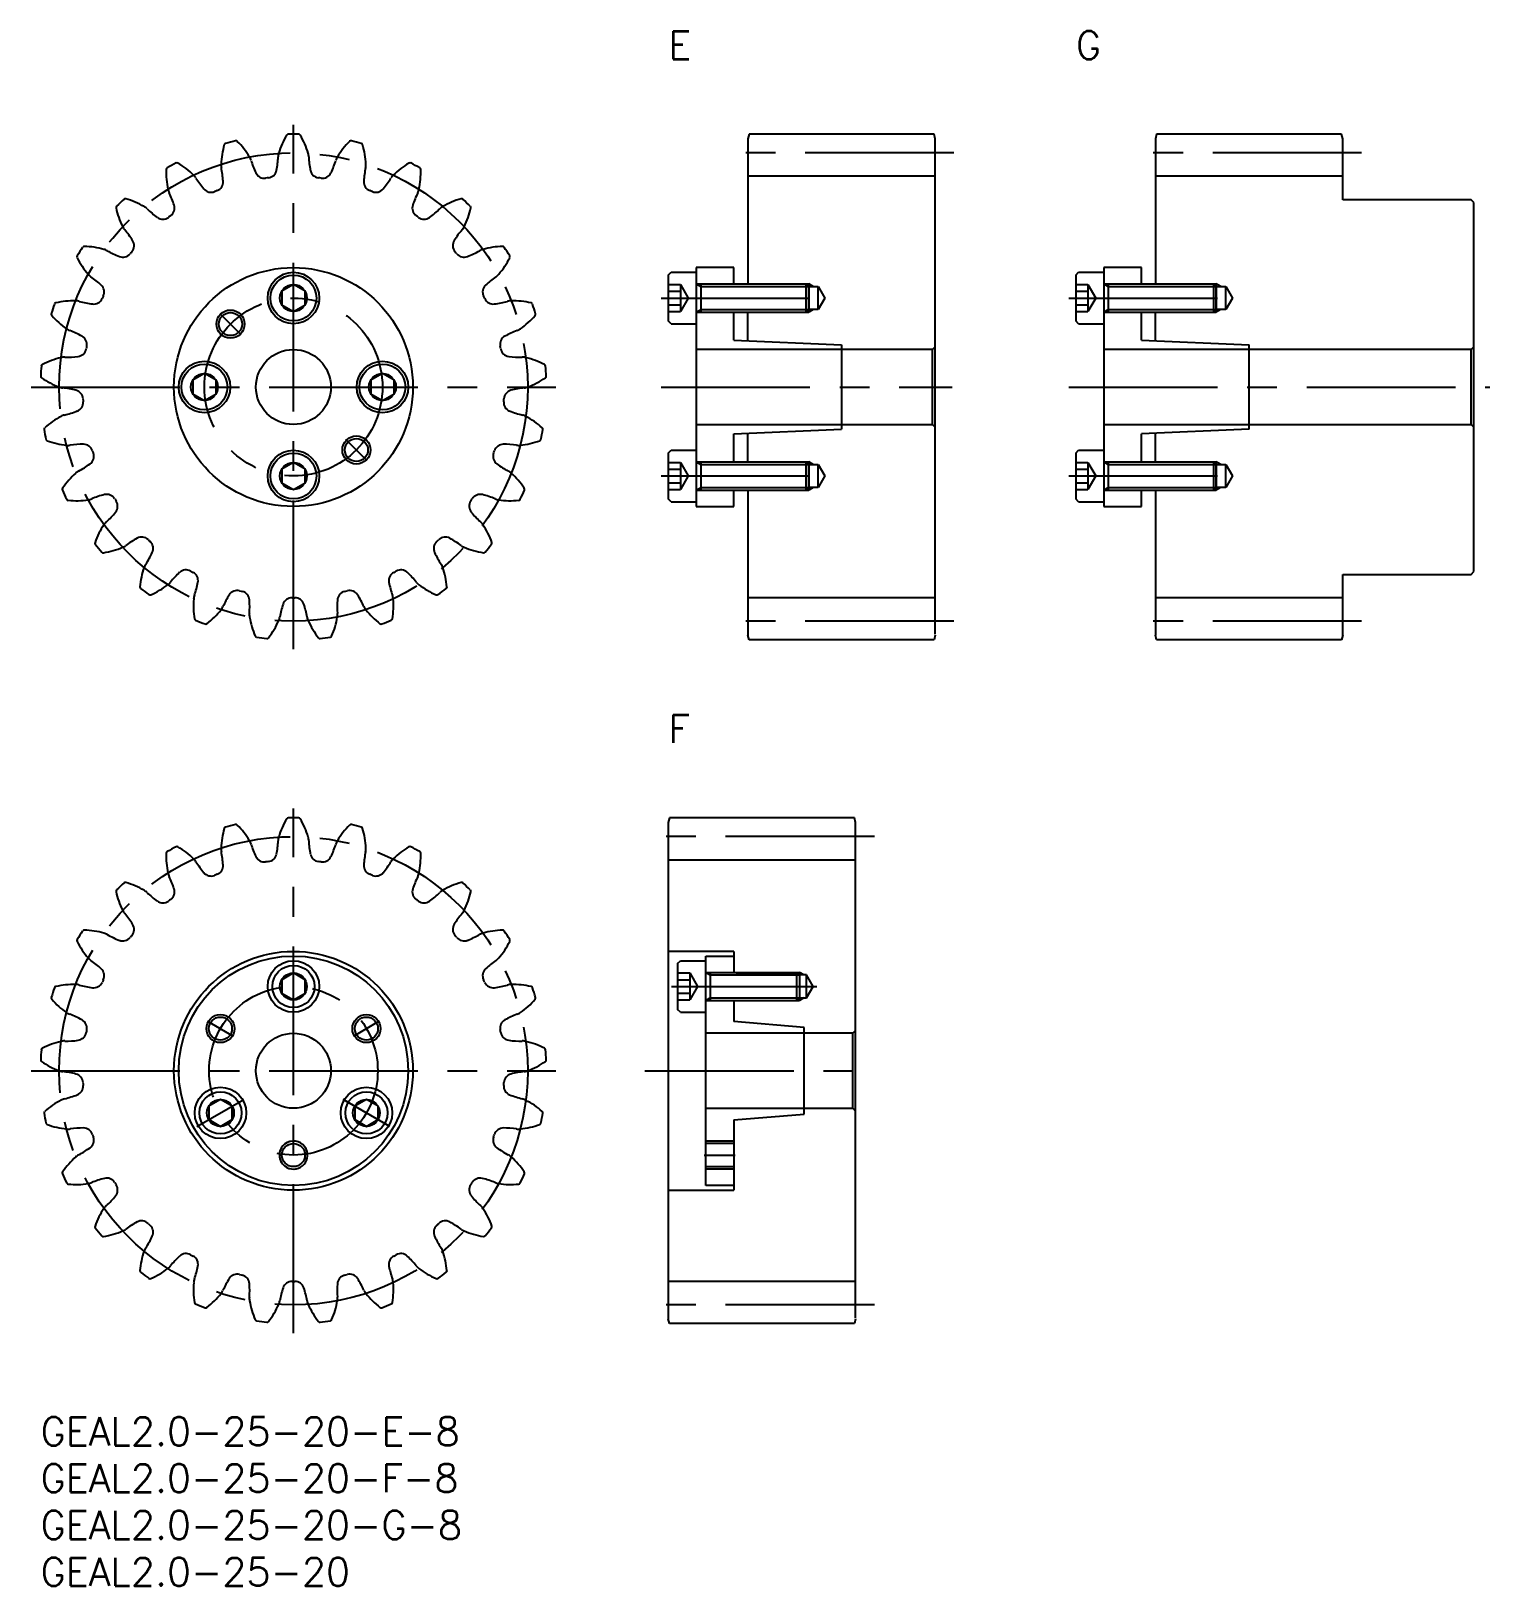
# Model space of a CAD drawing. Extents: x -1 to 155, y -18 to 148.
import ezdxf

# ---------------------------------------------------------------- set-up
doc = ezdxf.new("R2010")
doc.units = 0
doc.header["$LTSCALE"] = 0.5
doc.linetypes.add('CENTER', pattern=[50.8, 31.75, -6.35, 6.35, -6.35])
for name, color, linetype in [('AM_0', 7, 'CONTINUOUS'), ('MSM_CENTER', 1, 'CENTER'), ('MSM_CONTINUOUS', 7, 'CONTINUOUS'), ('MSM_NARROW', 5, 'CONTINUOUS'), ('MSM_PART_NUMBER', 7, 'CONTINUOUS')]:
    doc.layers.add(name, color=color, linetype=linetype)
doc.styles.get("Standard").update_dxf_attribs({"font": 'txt.shx', "height": 1, "bigfont": 'bigfont.shx'})

# ---------------------------------------------------------------- blocks, each defined once
blk = doc.blocks.new('*U3')
at = {"layer": 'MSM_PART_NUMBER'}
blk.add_text('GEAL2.0-25-20-F-8', height=3, dxfattribs=at).set_placement((0, -8))
blk = doc.blocks.new('*U4')
at = {"layer": 'MSM_PART_NUMBER'}
blk.add_text('GEAL2.0-25-20-E-8', height=3, dxfattribs=at).set_placement((0, -3))
blk = doc.blocks.new('*U5')
at = {"layer": 'MSM_PART_NUMBER'}
blk.add_text('GEAL2.0-25-20-G-8', height=3, dxfattribs=at).set_placement((0, -13))
blk = doc.blocks.new('*U6')
at = {"layer": 'MSM_PART_NUMBER'}
blk.add_text('F', height=3, dxfattribs=at).set_placement((67, 72))
blk = doc.blocks.new('*U7')
at = {"layer": 'MSM_PART_NUMBER'}
blk.add_text('GEAL2.0-25-20', height=3, dxfattribs=at).set_placement((0, -18))
blk = doc.blocks.new('*U8')
at = {"layer": 'MSM_PART_NUMBER'}
blk.add_text('E', height=3, dxfattribs=at).set_placement((67, 145))
blk = doc.blocks.new('*U9')
at = {"layer": 'MSM_PART_NUMBER'}
blk.add_text('G', height=3, dxfattribs=at).set_placement((110.5, 145))

msp = doc.modelspace()

# ---------------------------------------------------------------- linework, layer by layer
at = {"layer": 'AM_0'}
for p, q in [((74, 29.23), (71, 29.23)), ((71, 26.77), (74, 26.77))]:
    msp.add_line(p, q, dxfattribs=at)
at = {"layer": 'MSM_CENTER'}
for p, q in [((27, 82), (27, 138)), ((97.5, 135), (73.5, 135)), ((141, 135), (117, 135)), ((66.25, 119.5), (84.12, 119.5)), ((109.75, 119.5), (127.62, 119.5)), ((19.17, 117.83), (21.4, 115.6)), ((-1, 110), (55, 110)), ((66.25, 110), (97.29, 110)), ((109.75, 110), (154.7, 110)), ((34.83, 102.17), (32.6, 104.4)), ((66.25, 100.5), (84.12, 100.5)), ((109.75, 100.5), (127.62, 100.5)), ((97.5, 85), (73.5, 85)), ((141, 85), (117, 85)), ((27, 9), (27, 65)), ((89, 62), (65, 62)), ((67.35, 46), (82.88, 46)), ((17.84, 42.29), (20.57, 40.71)), ((36.16, 42.29), (33.43, 40.71)), ((-1, 37), (55, 37)), ((64.52, 37), (88.79, 37)), ((16.7, 31.06), (21.71, 33.94)), ((37.29, 31.06), (32.29, 33.94)), ((70.85, 28), (74.15, 28)), ((89, 12), (65, 12))]:
    msp.add_line(p, q, dxfattribs=at)
for centre, radius in [((27, 110), 25), ((27, 110), 9.5), ((27, 37), 25), ((27, 37), 9)]:
    msp.add_circle(centre, radius, dxfattribs=at)
at = {"layer": 'MSM_CONTINUOUS'}
for p, q in [((75.63, 137), (75.5, 136.5)), ((75.5, 136.5), (75.5, 121)), ((95.37, 137), (75.63, 137)), ((95.5, 136.5), (95.37, 137)), ((95.5, 83.61), (95.5, 136.5)), ((119.13, 137), (119, 136.5)), ((119, 136.5), (119, 121)), ((138.87, 137), (119.13, 137)), ((139, 136.5), (138.87, 137)), ((139, 130), (139, 136.5)), ((95.5, 132.5), (75.5, 132.5)), ((139, 132.5), (119, 132.5)), ((152.7, 130), (139, 130)), ((153, 129.7), (152.7, 130)), ((153, 90.3), (153, 129.7)), ((67, 121.95), (67.3, 122.25)), ((67, 121.95), (67, 117.05)), ((67.3, 122.25), (70, 122.25)), ((70, 122.75), (70, 97.25)), ((74, 122.75), (70, 122.75)), ((74, 121), (74, 122.75)), ((110.5, 121.95), (110.8, 122.25)), ((110.5, 121.95), (110.5, 117.05)), ((110.8, 122.25), (113.5, 122.25)), ((113.5, 122.75), (113.5, 97.25)), ((117.5, 122.75), (113.5, 122.75)), ((117.5, 121), (117.5, 122.75)), ((27, 120.94), (25.75, 120.22)), ((25.75, 120.22), (25.75, 118.78)), ((28.25, 120.22), (27, 120.94)), ((28.25, 118.78), (28.25, 120.22)), ((67, 120.94), (68.3, 120.94)), ((67, 120.22), (68.3, 120.22)), ((68.3, 120.94), (68.3, 118.06)), ((68.3, 120.94), (69.13, 119.5)), ((70, 121), (81.73, 121)), ((70.47, 121), (70.47, 118)), ((81.73, 118), (81.73, 121)), ((81.73, 121), (82, 120.73)), ((82, 120.73), (83, 120.73)), ((82, 120.73), (82, 118.27)), ((83, 118.27), (83, 120.73)), ((83, 120.73), (83.71, 119.5)), ((110.5, 120.94), (111.8, 120.94)), ((110.5, 120.22), (111.8, 120.22)), ((111.8, 120.94), (111.8, 118.06)), ((111.8, 120.94), (112.63, 119.5)), ((113.5, 121), (125.23, 121)), ((113.97, 121), (113.97, 118)), ((125.23, 118), (125.23, 121)), ((125.23, 121), (125.5, 120.73)), ((125.5, 120.73), (126.5, 120.73)), ((125.5, 120.73), (125.5, 118.27)), ((126.5, 118.27), (126.5, 120.73)), ((126.5, 120.73), (127.21, 119.5)), ((25.75, 118.78), (27, 118.06)), ((27, 118.06), (28.25, 118.78)), ((67, 118.78), (68.3, 118.78)), ((67, 118.06), (68.3, 118.06)), ((69.13, 119.5), (68.3, 118.06)), ((70, 118), (81.73, 118)), ((74, 115), (74, 118)), ((75.5, 114.93), (75.5, 118)), ((82, 118.27), (81.73, 118)), ((83, 118.27), (82, 118.27)), ((83.71, 119.5), (83, 118.27)), ((110.5, 118.78), (111.8, 118.78)), ((110.5, 118.06), (111.8, 118.06)), ((112.63, 119.5), (111.8, 118.06)), ((113.5, 118), (125.23, 118)), ((117.5, 115), (117.5, 118)), ((119, 114.93), (119, 118)), ((125.5, 118.27), (125.23, 118)), ((126.5, 118.27), (125.5, 118.27)), ((127.21, 119.5), (126.5, 118.27)), ((67.3, 116.75), (67, 117.05)), ((67.3, 116.75), (70, 116.75)), ((110.8, 116.75), (110.5, 117.05)), ((110.8, 116.75), (113.5, 116.75)), ((74, 115), (85.5, 114.5)), ((117.5, 115), (129, 114.5)), ((95.2, 114), (70, 114)), ((85.5, 114.5), (85.5, 105.5)), ((95.5, 114.3), (95.2, 114)), ((95.2, 106), (95.2, 114)), ((152.7, 114), (113.5, 114)), ((129, 105.5), (129, 114.5)), ((153, 114.3), (152.7, 114)), ((152.7, 106), (152.7, 114)), ((17.5, 111.44), (16.25, 110.72)), ((18.75, 110.72), (17.5, 111.44)), ((36.5, 111.44), (35.25, 110.72)), ((37.75, 110.72), (36.5, 111.44)), ((16.25, 110.72), (16.25, 109.28)), ((18.75, 109.28), (18.75, 110.72)), ((35.25, 110.72), (35.25, 109.28)), ((37.75, 109.28), (37.75, 110.72)), ((16.25, 109.28), (17.5, 108.56)), ((17.5, 108.56), (18.75, 109.28)), ((35.25, 109.28), (36.5, 108.56)), ((36.5, 108.56), (37.75, 109.28)), ((70, 106), (95.2, 106)), ((74, 105), (85.5, 105.5)), ((74, 102), (74, 105)), ((75.5, 102), (75.5, 105.07)), ((95.2, 106), (95.5, 105.7)), ((113.5, 106), (152.7, 106)), ((129, 105.5), (117.5, 105)), ((117.5, 102), (117.5, 105)), ((119, 102), (119, 105.07)), ((152.7, 106), (153, 105.7)), ((67, 102.95), (67.3, 103.25)), ((67, 102.95), (67, 98.05)), ((67.3, 103.25), (70, 103.25)), ((110.5, 102.95), (110.8, 103.25)), ((110.5, 102.95), (110.5, 98.05)), ((110.8, 103.25), (113.5, 103.25)), ((27, 101.94), (25.75, 101.22)), ((28.25, 101.22), (27, 101.94)), ((67, 101.94), (68.3, 101.94)), ((68.3, 101.94), (68.3, 99.06)), ((68.3, 101.94), (69.13, 100.5)), ((70, 102), (81.73, 102)), ((70.47, 102), (70.47, 99)), ((81.73, 99), (81.73, 102)), ((81.73, 102), (82, 101.73)), ((82, 101.73), (83, 101.73)), ((82, 101.73), (82, 99.27)), ((83, 99.27), (83, 101.73)), ((83, 101.73), (83.71, 100.5)), ((110.5, 101.94), (111.8, 101.94)), ((111.8, 101.94), (111.8, 99.06)), ((111.8, 101.94), (112.63, 100.5)), ((113.5, 102), (125.23, 102)), ((113.97, 102), (113.97, 99)), ((125.23, 99), (125.23, 102)), ((125.23, 102), (125.5, 101.73)), ((125.5, 101.73), (126.5, 101.73)), ((125.5, 101.73), (125.5, 99.27)), ((126.5, 99.27), (126.5, 101.73)), ((126.5, 101.73), (127.21, 100.5)), ((25.75, 101.22), (25.75, 99.78)), ((25.75, 99.78), (27, 99.06)), ((27, 99.06), (28.25, 99.78)), ((28.25, 99.78), (28.25, 101.22)), ((67, 101.22), (68.3, 101.22)), ((67, 99.78), (68.3, 99.78)), ((69.13, 100.5), (68.3, 99.06)), ((83.71, 100.5), (83, 99.27)), ((110.5, 101.22), (111.8, 101.22)), ((110.5, 99.78), (111.8, 99.78)), ((112.63, 100.5), (111.8, 99.06)), ((127.21, 100.5), (126.5, 99.27)), ((67, 99.06), (68.3, 99.06)), ((67.3, 97.75), (67, 98.05)), ((70, 99), (81.73, 99)), ((74, 97.25), (74, 99)), ((75.5, 99), (75.5, 83.5)), ((82, 99.27), (81.73, 99)), ((83, 99.27), (82, 99.27)), ((110.5, 99.06), (111.8, 99.06)), ((110.8, 97.75), (110.5, 98.05)), ((113.5, 99), (125.23, 99)), ((117.5, 97.25), (117.5, 99)), ((119, 99), (119, 83.5)), ((125.5, 99.27), (125.23, 99)), ((126.5, 99.27), (125.5, 99.27)), ((67.3, 97.75), (70, 97.75)), ((70, 97.25), (74, 97.25)), ((110.8, 97.75), (113.5, 97.75)), ((113.5, 97.25), (117.5, 97.25)), ((139, 83.5), (139, 90)), ((139, 90), (152.7, 90)), ((152.7, 90), (153, 90.3)), ((95.5, 87.5), (75.5, 87.5)), ((139, 87.5), (119, 87.5)), ((75.63, 83), (75.5, 83.5)), ((95.5, 83.5), (95.37, 83)), ((119.13, 83), (119, 83.5)), ((139, 83.5), (138.87, 83)), ((95.37, 83), (75.63, 83)), ((138.87, 83), (119.13, 83)), ((67.13, 64), (67, 63.5)), ((67, 63.5), (67, 10.5)), ((86.87, 64), (67.13, 64)), ((87, 63.5), (86.87, 64)), ((87, 10.61), (87, 63.5)), ((87, 59.5), (67, 59.5)), ((74, 49.75), (67, 49.75)), ((68, 48.45), (68.3, 48.75)), ((68, 48.45), (68, 43.55)), ((68.3, 48.75), (71, 48.75)), ((71, 24.75), (71, 49.25)), ((71, 49.25), (74, 49.25)), ((74, 49.75), (74, 47.5)), ((27, 47.44), (25.75, 46.72)), ((25.75, 46.72), (25.75, 45.28)), ((28.25, 46.72), (27, 47.44)), ((28.25, 45.28), (28.25, 46.72)), ((68, 47.44), (69.3, 47.44)), ((68, 46.72), (69.3, 46.72)), ((69.3, 47.44), (69.3, 44.56)), ((69.3, 47.44), (70.13, 46)), ((71, 47.5), (80.73, 47.5)), ((71.47, 47.5), (71.47, 44.5)), ((81.75, 47.23), (74.27, 47.23)), ((80.73, 44.5), (80.73, 47.5)), ((80.73, 47.5), (81, 47.23)), ((81, 47.23), (81, 44.77)), ((81.75, 44.77), (81.75, 47.23)), ((82.46, 46), (81.75, 47.23)), ((25.75, 45.28), (27, 44.56)), ((27, 44.56), (28.25, 45.28)), ((68, 45.28), (69.3, 45.28)), ((70.13, 46), (69.3, 44.56)), ((81.75, 44.77), (82.46, 46)), ((68, 44.56), (69.3, 44.56)), ((68.3, 43.25), (68, 43.55)), ((68.3, 43.25), (71, 43.25)), ((71, 44.5), (80.73, 44.5)), ((74, 44.5), (74, 42.25)), ((74.27, 44.77), (81.75, 44.77)), ((81, 44.77), (80.73, 44.5)), ((81.5, 41.62), (74, 42.25)), ((81.5, 32.37), (81.5, 41.62)), ((86.7, 41), (71, 41)), ((87, 41.3), (86.7, 41)), ((86.7, 33), (86.7, 41)), ((19.21, 33.94), (17.96, 33.22)), ((17.96, 33.22), (17.96, 31.78)), ((20.46, 33.22), (19.21, 33.94)), ((20.46, 31.78), (20.46, 33.22)), ((34.79, 33.94), (33.54, 33.22)), ((33.54, 33.22), (33.54, 31.78)), ((36.04, 33.22), (34.79, 33.94)), ((36.04, 31.78), (36.04, 33.22)), ((17.96, 31.78), (19.21, 31.06)), ((19.21, 31.06), (20.46, 31.78)), ((33.54, 31.78), (34.79, 31.06)), ((34.79, 31.06), (36.04, 31.78)), ((71, 33), (86.7, 33)), ((74, 31.75), (81.5, 32.37)), ((74, 31.75), (74, 24.25)), ((86.7, 33), (87, 32.7)), ((67, 24.25), (74, 24.25)), ((74, 24.75), (71, 24.75)), ((87, 14.5), (67, 14.5)), ((67.13, 10), (67, 10.5)), ((86.87, 10), (67.13, 10)), ((87, 10.5), (86.87, 10))]:
    msp.add_line(p, q, dxfattribs=at)
for centre, radius in [((27, 110), 12.75), ((27, 119.5), 2.75), ((27, 119.5), 2.45), ((27, 119.5), 1.44), ((20.28, 116.72), 1.23), ((27, 110), 4), ((17.5, 110), 2.75), ((17.5, 110), 2.45), ((17.5, 110), 1.44), ((36.5, 110), 2.75), ((36.5, 110), 2.45), ((36.5, 110), 1.44), ((27, 100.5), 2.75), ((27, 100.5), 2.45), ((33.72, 103.28), 1.23), ((27, 100.5), 1.44), ((27, 37), 12.75), ((27, 37), 12.25), ((27, 46), 2.75), ((27, 46), 2.25), ((27, 46), 1.44), ((19.21, 41.5), 1.23), ((34.79, 41.5), 1.23), ((27, 37), 4), ((19.21, 32.5), 2.75), ((34.79, 32.5), 2.75), ((19.21, 32.5), 2.25), ((19.21, 32.5), 1.44), ((34.79, 32.5), 2.25), ((34.79, 32.5), 1.44), ((27, 28), 1.23)]:
    msp.add_circle(centre, radius, dxfattribs=at)
for centre, radius, start, end in [((27, 110), 27, 103.2402, 105.5598), ((20.86, 136.09), 0.2, 45.4634, 103.2402), ((15.16, 130.29), 8.33, 30.8, 45.4634), ((33.42, 132.6), 8.33, 148.9366, 163.6), ((26.46, 136.79), 0.2, 91.1598, 148.9366), ((27, 110), 27, 88.8402, 91.1598), ((27.54, 136.79), 0.2, 31.0634, 88.8402), ((20.58, 132.6), 8.33, 16.4, 31.0634), ((38.84, 130.29), 8.33, 134.5366, 149.2), ((33.14, 136.09), 0.2, 76.7598, 134.5366), ((27, 110), 27, 74.4402, 76.7598), ((27.6, 133.49), 8.33, 163.3366, 178), ((19.81, 135.82), 0.2, 105.5598, 163.3366), ((20.91, 133.72), 1.64, 17.1004, 30.8), ((15.38, 135.04), 10, 349.0675, 357.2756), ((27, 134.49), 1.64, 163.6, 177.2996), ((27, 134.49), 1.64, 2.7004, 16.4), ((38.62, 135.04), 10, 182.7244, 190.9325), ((33.09, 133.72), 1.64, 149.2, 162.8996), ((34.19, 135.82), 0.2, 16.6634, 74.4402), ((26.4, 133.49), 8.33, 2, 16.6634), ((21.74, 132.9), 8.33, 177.7366, 192.4), ((13.62, 133.22), 0.2, 119.9598, 177.7366), ((27, 110), 27, 117.6402, 119.9598), ((14.57, 133.74), 0.2, 59.8634, 117.6402), ((10.48, 126.71), 8.33, 45.2, 59.8634), ((20.91, 133.72), 1.64, 178, 191.6996), ((9.51, 131.36), 10, 3.4675, 11.6756), ((32.03, 137.14), 10, 197.1244, 205.3325), ((23.9, 133.29), 1, 205.3325, 277.59), ((24.21, 133.33), 1, 276.81, 349.0675), ((29.79, 133.33), 1, 190.9325, 263.19), ((30.1, 133.29), 1, 262.41, 334.6675), ((21.97, 137.14), 10, 334.6675, 342.8756), ((44.49, 131.36), 10, 168.3244, 176.5325), ((33.09, 133.72), 1.64, 348.3004, 2), ((43.52, 126.71), 8.33, 120.1366, 134.8), ((39.43, 133.74), 0.2, 62.3598, 120.1366), ((27, 110), 27, 60.0402, 62.3598), ((32.26, 132.9), 8.33, 347.6, 2.2634), ((40.38, 133.22), 0.2, 2.2634, 60.0402), ((15.2, 131.46), 1.64, 31.5004, 45.2), ((25.12, 137.54), 10, 211.5244, 219.7325), ((18.2, 131.79), 1, 219.7325, 291.99), ((18.5, 131.91), 1, 291.21, 3.4675), ((27, 110), 22.5, 96.81, 97.59), ((27, 110), 22.5, 82.41, 83.19), ((35.5, 131.91), 1, 176.5325, 248.79), ((35.8, 131.79), 1, 248.01, 320.2675), ((28.88, 137.54), 10, 320.2675, 328.4756), ((38.8, 131.46), 1.64, 134.8, 148.4996), ((27, 110), 27, 132.0402, 134.3598), ((9.05, 129.9), 0.2, 74.2634, 132.0402), ((6.85, 122.08), 8.33, 59.6, 74.2634), ((15.2, 131.46), 1.64, 192.4, 206.0996), ((4.75, 126.34), 10, 17.8675, 26.0756), ((27, 110), 22.5, 111.21, 111.99), ((27, 110), 22.5, 68.01, 68.79), ((49.25, 126.34), 10, 153.9244, 162.1325), ((38.8, 131.46), 1.64, 333.9004, 347.6), ((47.15, 122.08), 8.33, 105.7366, 120.4), ((44.95, 129.9), 0.2, 47.9598, 105.7366), ((27, 110), 27, 45.6402, 47.9598), ((8.26, 129.16), 0.2, 134.3598, 192.1366), ((16.21, 130.87), 8.33, 192.1366, 206.8), ((10.24, 127.85), 1.64, 45.9004, 59.6), ((18.33, 136.21), 10, 225.9244, 234.1325), ((13.06, 128.92), 1, 234.1325, 306.39), ((27, 110), 22.5, 125.61, 126.39), ((13.32, 129.11), 1, 305.61, 17.8675), ((40.68, 129.11), 1, 162.1325, 234.39), ((27, 110), 22.5, 53.61, 54.39), ((40.94, 128.92), 1, 233.61, 305.8675), ((35.67, 136.21), 10, 305.8675, 314.0756), ((43.76, 127.85), 1.64, 120.4, 134.0996), ((37.79, 130.87), 8.33, 333.2, 347.8634), ((45.74, 129.16), 0.2, 347.8634, 45.6402), ((10.24, 127.85), 1.64, 206.8, 220.4996), ((1.38, 120.3), 10, 32.2675, 40.4756), ((52.61, 120.3), 10, 139.5244, 147.7325), ((43.76, 127.85), 1.64, 319.5004, 333.2), ((27, 110), 27, 146.4402, 148.7598), ((4.67, 124.82), 0.2, 88.6634, 146.4402), ((4.48, 116.68), 8.33, 74, 88.6634), ((6.32, 123.12), 1.64, 60.3004, 74), ((12.08, 133.23), 10, 240.3244, 248.5325), ((8.99, 125.1), 1, 320.01, 32.2675), ((45, 125.1), 1, 147.7325, 219.99), ((41.91, 133.23), 10, 291.4675, 299.6756), ((47.68, 123.12), 1.64, 106, 119.6996), ((49.52, 116.68), 8.33, 91.3366, 106), ((49.33, 124.82), 0.2, 33.5598, 91.3366), ((27, 110), 27, 31.2402, 33.5598), ((4.09, 123.9), 0.2, 148.7598, 206.5366), ((11.36, 127.53), 8.33, 206.5366, 221.2), ((8.79, 124.86), 1, 248.5325, 320.79), ((27, 110), 22.5, 140.01, 140.79), ((27, 110), 22.5, 39.21, 39.99), ((45.21, 124.86), 1, 219.21, 291.4675), ((42.64, 127.53), 8.33, 318.8, 333.4634), ((49.91, 123.9), 0.2, 333.4634, 31.2402), ((6.32, 123.12), 1.64, 221.2, 234.8996), ((-0.37, 113.6), 10, 46.6675, 54.8756), ((54.37, 113.6), 10, 125.1244, 133.3325), ((47.68, 123.12), 1.64, 305.1004, 318.8), ((5.8, 120.15), 1, 334.41, 46.6675), ((27, 110), 22.5, 154.41, 155.19), ((48.19, 120.15), 1, 133.3325, 205.59), ((27, 110), 22.5, 24.81, 25.59), ((27, 110), 27, 160.8402, 163.1598), ((1.68, 118.8), 0.2, 103.0634, 160.8402), ((3.52, 110.87), 8.33, 88.4, 103.0634), ((3.71, 117.57), 1.64, 74.7004, 88.4), ((6.78, 128.79), 10, 254.7244, 262.9325), ((5.67, 119.86), 1, 262.9325, 335.19), ((48.33, 119.86), 1, 204.81, 277.0675), ((47.22, 128.79), 10, 277.0675, 285.2756), ((50.29, 117.57), 1.64, 91.6, 105.2996), ((50.48, 110.87), 8.33, 76.9366, 91.6), ((52.32, 118.8), 0.2, 19.1598, 76.9366), ((27, 110), 27, 16.8402, 19.1598), ((1.35, 117.76), 0.2, 163.1598, 220.9366), ((7.49, 123.09), 8.33, 220.9366, 235.6), ((3.71, 117.57), 1.64, 235.6, 249.2996), ((50.29, 117.57), 1.64, 290.7004, 304.4), ((46.51, 123.09), 8.33, 304.4, 319.0634), ((52.65, 117.76), 0.2, 319.0634, 16.8402), ((-0.41, 106.68), 10, 61.0675, 69.2756), ((3.95, 114.56), 1, 348.81, 61.0675), ((50.05, 114.56), 1, 118.9325, 191.19), ((54.41, 106.68), 10, 110.7244, 118.9325), ((4.04, 105.01), 8.33, 102.8, 117.4634), ((2.56, 111.54), 1.64, 89.1004, 102.8), ((2.74, 123.17), 10, 269.1244, 277.3325), ((3.89, 114.25), 1, 277.3325, 349.59), ((27, 110), 22.5, 168.81, 169.59), ((27, 110), 22.5, 10.41, 11.19), ((50.11, 114.25), 1, 190.41, 262.6675), ((51.26, 123.17), 10, 262.6675, 270.8756), ((51.44, 111.54), 1.64, 77.2, 90.8996), ((49.96, 105.01), 8.33, 62.5366, 77.2), ((27, 110), 27, 175.2402, 177.5598), ((0.29, 112.22), 0.2, 117.4634, 175.2402), ((53.71, 112.22), 0.2, 4.7598, 62.5366), ((27, 110), 27, 2.4402, 4.7598), ((0.22, 111.14), 0.2, 177.5598, 235.3366), ((4.85, 117.83), 8.33, 235.3366, 250), ((2.56, 111.54), 1.64, 250, 263.6996), ((1.28, 99.97), 10, 75.4675, 83.6756), ((3.54, 108.68), 1, 3.21, 75.4675), ((50.46, 108.68), 1, 104.5325, 176.79), ((52.72, 99.97), 10, 96.3244, 104.5325), ((51.44, 111.54), 1.64, 276.3004, 290), ((49.15, 117.83), 8.33, 290, 304.6634), ((53.78, 111.14), 0.2, 304.6634, 2.4402), ((3.56, 108.36), 1, 291.7325, 3.99), ((27, 110), 22.5, 183.21, 183.99), ((50.44, 108.36), 1, 176.01, 248.2675), ((27, 110), 22.5, 356.01, 356.79), ((6.01, 99.45), 8.33, 117.2, 131.8634), ((2.94, 105.41), 1.64, 103.5004, 117.2), ((0.22, 116.73), 10, 283.5244, 291.7325), ((53.78, 116.73), 10, 248.2675, 256.4756), ((51.05, 105.41), 1.64, 62.8, 76.4996), ((47.99, 99.45), 8.33, 48.1366, 62.8), ((0.58, 105.51), 0.2, 131.8634, 189.6402), ((27, 110), 27, 189.6402, 191.9598), ((27, 110), 27, 348.0402, 350.3598), ((53.42, 105.51), 0.2, 350.3598, 48.1366), ((0.78, 104.45), 0.2, 191.9598, 249.7366), ((3.6, 112.08), 8.33, 249.7366, 264.4), ((2.94, 105.41), 1.64, 264.4, 278.0996), ((4.58, 93.89), 10, 89.8675, 98.0756), ((4.6, 102.89), 1, 17.61, 89.8675), ((27, 110), 22.5, 197.61, 198.39), ((27, 110), 22.5, 341.61, 342.39), ((49.4, 102.89), 1, 90.1325, 162.39), ((49.42, 93.89), 10, 81.9244, 90.1325), ((51.05, 105.41), 1.64, 261.9004, 275.6), ((50.4, 112.08), 8.33, 275.6, 290.2634), ((53.22, 104.45), 0.2, 290.2634, 348.0402), ((-0.61, 109.86), 10, 297.9244, 306.1325), ((4.7, 102.59), 1, 306.1325, 18.39), ((49.3, 102.59), 1, 161.61, 233.8675), ((54.61, 109.86), 10, 233.8675, 242.0756), ((9.29, 94.57), 8.33, 131.6, 146.2634), ((4.84, 99.57), 1.64, 117.9004, 131.6), ((49.16, 99.57), 1.64, 48.4, 62.0996), ((44.71, 94.57), 8.33, 33.7366, 48.4), ((2.52, 99.08), 0.2, 146.2634, 204.0402), ((27, 110), 27, 204.0402, 206.3598), ((2.99, 98.1), 0.2, 206.3598, 264.1366), ((3.82, 106.19), 8.33, 264.1366, 278.8), ((4.84, 99.57), 1.64, 278.8, 292.4996), ((9.29, 88.82), 10, 104.2675, 112.4756), ((7.07, 97.54), 1, 32.01, 104.2675), ((27, 110), 22.5, 212.01, 212.79), ((27, 110), 22.5, 327.21, 327.99), ((46.93, 97.54), 1, 75.7325, 147.99), ((44.71, 88.82), 10, 67.5244, 75.7325), ((49.16, 99.57), 1.64, 247.5004, 261.2), ((50.18, 106.19), 8.33, 261.2, 275.8634), ((51.01, 98.1), 0.2, 275.8634, 333.6402), ((27, 110), 27, 333.6402, 335.9598), ((51.47, 99.08), 0.2, 335.9598, 33.7366), ((0.3, 102.99), 10, 312.3244, 320.5325), ((7.24, 97.27), 1, 320.5325, 32.79), ((46.76, 97.27), 1, 147.21, 219.4675), ((53.7, 102.99), 10, 219.4675, 227.6756), ((13.68, 90.65), 8.33, 146, 160.6634), ((8.13, 94.39), 1.64, 132.3004, 146), ((45.87, 94.39), 1.64, 34, 47.6996), ((40.32, 90.65), 8.33, 19.3366, 34), ((6.01, 93.34), 0.2, 160.6634, 218.4402), ((27, 110), 27, 218.4402, 220.7598), ((8.13, 94.39), 1.64, 293.2, 306.8996), ((15.11, 85.08), 10, 118.6675, 126.8756), ((10.8, 92.98), 1, 46.41, 118.6675), ((27, 110), 22.5, 226.41, 227.19), ((11.03, 92.76), 1, 334.9325, 47.19), ((42.97, 92.76), 1, 132.81, 205.0675), ((27, 110), 22.5, 312.81, 313.59), ((43.2, 92.98), 1, 61.3325, 133.59), ((38.89, 85.08), 10, 53.1244, 61.3325), ((45.87, 94.39), 1.64, 233.1004, 246.8), ((27, 110), 27, 319.2402, 321.5598), ((47.99, 93.34), 0.2, 321.5598, 19.3366), ((6.7, 92.5), 0.2, 220.7598, 278.5366), ((5.49, 100.55), 8.33, 278.5366, 293.2), ((2.88, 96.57), 10, 326.7244, 334.9325), ((51.12, 96.57), 10, 205.0675, 213.2756), ((48.51, 100.55), 8.33, 246.8, 261.4634), ((47.3, 92.5), 0.2, 261.4634, 319.2402), ((18.91, 87.94), 8.33, 160.4, 175.0634), ((12.61, 90.19), 1.64, 146.7004, 160.4), ((21.68, 82.91), 10, 133.0675, 141.2756), ((15.54, 89.48), 1, 60.81, 133.0675), ((27, 110), 22.5, 240.81, 241.59), ((15.82, 89.33), 1, 349.3325, 61.59), ((38.18, 89.33), 1, 118.41, 190.6675), ((27, 110), 22.5, 298.41, 299.19), ((38.46, 89.48), 1, 46.9325, 119.19), ((32.31, 82.91), 10, 38.7244, 46.9325), ((41.39, 90.19), 1.64, 19.6, 33.2996), ((35.08, 87.94), 8.33, 4.9366, 19.6), ((10.81, 88.64), 0.2, 175.0634, 232.8402), ((27, 110), 27, 232.8402, 235.1598), ((8.52, 95.49), 8.33, 292.9366, 307.6), ((12.61, 90.19), 1.64, 307.6, 321.2996), ((6.97, 91), 10, 341.1244, 349.3325), ((21, 87.28), 1, 75.21, 147.4675), ((27, 110), 22.5, 255.21, 255.99), ((21.31, 87.2), 1, 3.7325, 75.99), ((32.69, 87.2), 1, 104.01, 176.2675), ((27, 110), 22.5, 284.01, 284.79), ((33, 87.28), 1, 32.5325, 104.79), ((47.02, 91), 10, 190.6675, 198.8756), ((41.39, 90.19), 1.64, 218.7004, 232.4), ((45.48, 95.49), 8.33, 232.4, 247.0634), ((27, 110), 27, 304.8402, 307.1598), ((43.19, 88.64), 0.2, 307.1598, 4.9366), ((11.69, 88), 0.2, 235.1598, 292.9366), ((24.65, 86.62), 8.33, 174.8, 189.4634), ((17.98, 87.23), 1.64, 161.1004, 174.8), ((17.98, 87.23), 1.64, 322, 335.6996), ((28.59, 82.44), 10, 147.4675, 155.6756), ((12.33, 86.61), 10, 355.5244, 3.7325), ((35.39, 83.7), 10, 161.8675, 170.0756), ((26.84, 86.5), 1, 89.61, 161.8675), ((27, 110), 22.5, 269.61, 270.39), ((27.16, 86.5), 1, 18.1325, 90.39), ((18.61, 83.7), 10, 9.9244, 18.1325), ((41.67, 86.61), 10, 176.2675, 184.4756), ((25.41, 82.44), 10, 24.3244, 32.5325), ((36.01, 87.23), 1.64, 204.3004, 218), ((36.01, 87.23), 1.64, 5.2, 18.8996), ((29.35, 86.62), 8.33, 350.5366, 5.2), ((42.31, 88), 0.2, 247.0634, 304.8402), ((16.63, 85.29), 0.2, 189.4634, 247.2402), ((27, 110), 27, 247.2402, 249.5598), ((17.64, 84.89), 0.2, 249.5598, 307.3366), ((12.71, 91.35), 8.33, 307.3366, 322), ((23.93, 85.7), 1.64, 175.5004, 189.2), ((30.54, 86.78), 8.33, 189.2, 203.8634), ((17.79, 88.39), 8.33, 321.7366, 336.4), ((23.93, 85.7), 1.64, 336.4, 350.0996), ((30.07, 85.7), 1.64, 189.9004, 203.6), ((36.21, 88.39), 8.33, 203.6, 218.2634), ((23.46, 86.78), 8.33, 336.1366, 350.8), ((30.07, 85.7), 1.64, 350.8, 4.4996), ((41.29, 91.35), 8.33, 218, 232.6634), ((36.36, 84.89), 0.2, 232.6634, 290.4402), ((27, 110), 27, 290.4402, 292.7598), ((37.37, 85.29), 0.2, 292.7598, 350.5366), ((23.1, 83.48), 0.2, 203.8634, 261.6402), ((27, 110), 27, 261.6402, 263.9598), ((24.18, 83.35), 0.2, 263.9598, 321.7366), ((29.82, 83.35), 0.2, 218.2634, 276.0402), ((27, 110), 27, 276.0402, 278.3598), ((30.9, 83.48), 0.2, 278.3598, 336.1366), ((27, 37), 27, 103.2402, 105.5598), ((20.86, 63.09), 0.2, 45.4634, 103.2402), ((15.16, 57.29), 8.33, 30.8, 45.4634), ((33.42, 59.6), 8.33, 148.9366, 163.6), ((26.46, 63.79), 0.2, 91.1598, 148.9366), ((27, 37), 27, 88.8402, 91.1598), ((27.54, 63.79), 0.2, 31.0634, 88.8402), ((20.58, 59.6), 8.33, 16.4, 31.0634), ((38.84, 57.29), 8.33, 134.5366, 149.2), ((33.14, 63.09), 0.2, 76.7598, 134.5366), ((27, 37), 27, 74.4402, 76.7598), ((27.6, 60.49), 8.33, 163.3366, 178), ((19.81, 62.82), 0.2, 105.5598, 163.3366), ((20.91, 60.72), 1.64, 17.1004, 30.8), ((15.38, 62.04), 10, 349.0675, 357.2756), ((27, 61.49), 1.64, 163.6, 177.2996), ((27, 61.49), 1.64, 2.7004, 16.4), ((38.62, 62.04), 10, 182.7244, 190.9325), ((33.09, 60.72), 1.64, 149.2, 162.8996), ((34.19, 62.82), 0.2, 16.6634, 74.4402), ((26.4, 60.49), 8.33, 2, 16.6634), ((21.74, 59.9), 8.33, 177.7366, 192.4), ((13.62, 60.22), 0.2, 119.9598, 177.7366), ((27, 37), 27, 117.6402, 119.9598), ((14.57, 60.74), 0.2, 59.8634, 117.6402), ((10.48, 53.71), 8.33, 45.2, 59.8634), ((20.91, 60.72), 1.64, 178, 191.6996), ((9.51, 58.36), 10, 3.4675, 11.6756), ((32.03, 64.14), 10, 197.1244, 205.3325), ((23.9, 60.29), 1, 205.3325, 277.59), ((24.21, 60.33), 1, 276.81, 349.0675), ((29.79, 60.33), 1, 190.9325, 263.19), ((30.1, 60.29), 1, 262.41, 334.6675), ((21.97, 64.14), 10, 334.6675, 342.8756), ((44.49, 58.36), 10, 168.3244, 176.5325), ((33.09, 60.72), 1.64, 348.3004, 2), ((43.52, 53.71), 8.33, 120.1366, 134.8), ((39.43, 60.74), 0.2, 62.3598, 120.1366), ((27, 37), 27, 60.0402, 62.3598), ((32.26, 59.9), 8.33, 347.6, 2.2634), ((40.38, 60.22), 0.2, 2.2634, 60.0402), ((15.2, 58.46), 1.64, 192.4, 206.0996), ((15.2, 58.46), 1.64, 31.5004, 45.2), ((25.12, 64.54), 10, 211.5244, 219.7325), ((18.2, 58.79), 1, 219.7325, 291.99), ((18.5, 58.91), 1, 291.21, 3.4675), ((27, 37), 22.5, 96.81, 97.59), ((27, 37), 22.5, 82.41, 83.19), ((35.5, 58.91), 1, 176.5325, 248.79), ((35.8, 58.79), 1, 248.01, 320.2675), ((28.88, 64.54), 10, 320.2675, 328.4756), ((38.8, 58.46), 1.64, 134.8, 148.4996), ((38.8, 58.46), 1.64, 333.9004, 347.6), ((27, 37), 27, 132.0402, 134.3598), ((9.05, 56.9), 0.2, 74.2634, 132.0402), ((6.85, 49.08), 8.33, 59.6, 74.2634), ((4.75, 53.34), 10, 17.8675, 26.0756), ((27, 37), 22.5, 111.21, 111.99), ((27, 37), 22.5, 68.01, 68.79), ((49.25, 53.34), 10, 153.9244, 162.1325), ((47.15, 49.08), 8.33, 105.7366, 120.4), ((44.95, 56.9), 0.2, 47.9598, 105.7366), ((27, 37), 27, 45.6402, 47.9598), ((8.26, 56.16), 0.2, 134.3598, 192.1366), ((16.21, 57.87), 8.33, 192.1366, 206.8), ((10.24, 54.85), 1.64, 45.9004, 59.6), ((18.33, 63.21), 10, 225.9244, 234.1325), ((13.06, 55.92), 1, 234.1325, 306.39), ((27, 37), 22.5, 125.61, 126.39), ((13.32, 56.11), 1, 305.61, 17.8675), ((40.68, 56.11), 1, 162.1325, 234.39), ((27, 37), 22.5, 53.61, 54.39), ((40.94, 55.92), 1, 233.61, 305.8675), ((35.67, 63.21), 10, 305.8675, 314.0756), ((43.76, 54.85), 1.64, 120.4, 134.0996), ((37.79, 57.87), 8.33, 333.2, 347.8634), ((45.74, 56.16), 0.2, 347.8634, 45.6402), ((10.24, 54.85), 1.64, 206.8, 220.4996), ((1.38, 47.3), 10, 32.2675, 40.4756), ((52.61, 47.3), 10, 139.5244, 147.7325), ((43.76, 54.85), 1.64, 319.5004, 333.2), ((27, 37), 27, 146.4402, 148.7598), ((4.67, 51.82), 0.2, 88.6634, 146.4402), ((4.48, 43.68), 8.33, 74, 88.6634), ((6.32, 50.12), 1.64, 60.3004, 74), ((12.08, 60.23), 10, 240.3244, 248.5325), ((8.99, 52.1), 1, 320.01, 32.2675), ((45, 52.1), 1, 147.7325, 219.99), ((41.91, 60.23), 10, 291.4675, 299.6756), ((47.68, 50.12), 1.64, 106, 119.6996), ((49.52, 43.68), 8.33, 91.3366, 106), ((49.33, 51.82), 0.2, 33.5598, 91.3366), ((27, 37), 27, 31.2402, 33.5598), ((4.09, 50.9), 0.2, 148.7598, 206.5366), ((11.36, 54.53), 8.33, 206.5366, 221.2), ((8.79, 51.86), 1, 248.5325, 320.79), ((27, 37), 22.5, 140.01, 140.79), ((27, 37), 22.5, 39.21, 39.99), ((45.21, 51.86), 1, 219.21, 291.4675), ((42.64, 54.53), 8.33, 318.8, 333.4634), ((49.91, 50.9), 0.2, 333.4634, 31.2402), ((6.32, 50.12), 1.64, 221.2, 234.8996), ((-0.37, 40.6), 10, 46.6675, 54.8756), ((54.37, 40.6), 10, 125.1244, 133.3325), ((47.68, 50.12), 1.64, 305.1004, 318.8), ((5.8, 47.15), 1, 334.41, 46.6675), ((27, 37), 22.5, 154.41, 155.19), ((48.19, 47.15), 1, 133.3325, 205.59), ((27, 37), 22.5, 24.81, 25.59), ((1.35, 44.76), 0.2, 163.1598, 220.9366), ((27, 37), 27, 160.8402, 163.1598), ((1.68, 45.8), 0.2, 103.0634, 160.8402), ((3.52, 37.87), 8.33, 88.4, 103.0634), ((3.71, 44.57), 1.64, 74.7004, 88.4), ((6.78, 55.79), 10, 254.7244, 262.9325), ((5.67, 46.86), 1, 262.9325, 335.19), ((48.33, 46.86), 1, 204.81, 277.0675), ((47.22, 55.79), 10, 277.0675, 285.2756), ((50.29, 44.57), 1.64, 91.6, 105.2996), ((50.48, 37.87), 8.33, 76.9366, 91.6), ((52.32, 45.8), 0.2, 19.1598, 76.9366), ((27, 37), 27, 16.8402, 19.1598), ((52.65, 44.76), 0.2, 319.0634, 16.8402), ((7.49, 50.09), 8.33, 220.9366, 235.6), ((3.71, 44.57), 1.64, 235.6, 249.2996), ((50.29, 44.57), 1.64, 290.7004, 304.4), ((46.51, 50.09), 8.33, 304.4, 319.0634), ((-0.41, 33.68), 10, 61.0675, 69.2756), ((3.95, 41.56), 1, 348.81, 61.0675), ((50.05, 41.56), 1, 118.9325, 191.19), ((54.41, 33.68), 10, 110.7244, 118.9325), ((4.04, 32.01), 8.33, 102.8, 117.4634), ((2.56, 38.54), 1.64, 89.1004, 102.8), ((2.74, 50.17), 10, 269.1244, 277.3325), ((3.89, 41.25), 1, 277.3325, 349.59), ((27, 37), 22.5, 168.81, 169.59), ((27, 37), 22.5, 10.41, 11.19), ((50.11, 41.25), 1, 190.41, 262.6675), ((51.26, 50.17), 10, 262.6675, 270.8756), ((51.44, 38.54), 1.64, 77.2, 90.8996), ((49.96, 32.01), 8.33, 62.5366, 77.2), ((27, 37), 27, 175.2402, 177.5598), ((0.29, 39.22), 0.2, 117.4634, 175.2402), ((53.71, 39.22), 0.2, 4.7598, 62.5366), ((27, 37), 27, 2.4402, 4.7598), ((0.22, 38.14), 0.2, 177.5598, 235.3366), ((4.85, 44.83), 8.33, 235.3366, 250), ((2.56, 38.54), 1.64, 250, 263.6996), ((1.28, 26.97), 10, 75.4675, 83.6756), ((3.54, 35.68), 1, 3.21, 75.4675), ((50.46, 35.68), 1, 104.5325, 176.79), ((52.72, 26.97), 10, 96.3244, 104.5325), ((51.44, 38.54), 1.64, 276.3004, 290), ((49.15, 44.83), 8.33, 290, 304.6634), ((53.78, 38.14), 0.2, 304.6634, 2.4402), ((3.56, 35.36), 1, 291.7325, 3.99), ((27, 37), 22.5, 183.21, 183.99), ((50.44, 35.36), 1, 176.01, 248.2675), ((27, 37), 22.5, 356.01, 356.79), ((6.01, 26.45), 8.33, 117.2, 131.8634), ((2.94, 32.41), 1.64, 103.5004, 117.2), ((0.22, 43.73), 10, 283.5244, 291.7325), ((53.78, 43.73), 10, 248.2675, 256.4756), ((51.05, 32.41), 1.64, 62.8, 76.4996), ((47.99, 26.45), 8.33, 48.1366, 62.8), ((0.58, 32.51), 0.2, 131.8634, 189.6402), ((27, 37), 27, 189.6402, 191.9598), ((27, 37), 27, 348.0402, 350.3598), ((53.42, 32.51), 0.2, 350.3598, 48.1366), ((0.78, 31.45), 0.2, 191.9598, 249.7366), ((3.6, 39.08), 8.33, 249.7366, 264.4), ((2.94, 32.41), 1.64, 264.4, 278.0996), ((4.58, 20.89), 10, 89.8675, 98.0756), ((4.6, 29.89), 1, 17.61, 89.8675), ((4.7, 29.59), 1, 306.1325, 18.39), ((27, 37), 22.5, 197.61, 198.39), ((49.3, 29.59), 1, 161.61, 233.8675), ((27, 37), 22.5, 341.61, 342.39), ((49.4, 29.89), 1, 90.1325, 162.39), ((49.42, 20.89), 10, 81.9244, 90.1325), ((51.05, 32.41), 1.64, 261.9004, 275.6), ((50.4, 39.08), 8.33, 275.6, 290.2634), ((53.22, 31.45), 0.2, 290.2634, 348.0402), ((-0.61, 36.86), 10, 297.9244, 306.1325), ((54.61, 36.86), 10, 233.8675, 242.0756), ((9.29, 21.57), 8.33, 131.6, 146.2634), ((4.84, 26.57), 1.64, 117.9004, 131.6), ((49.16, 26.57), 1.64, 48.4, 62.0996), ((44.71, 21.57), 8.33, 33.7366, 48.4), ((2.52, 26.08), 0.2, 146.2634, 204.0402), ((27, 37), 27, 204.0402, 206.3598), ((2.99, 25.1), 0.2, 206.3598, 264.1366), ((3.82, 33.19), 8.33, 264.1366, 278.8), ((4.84, 26.57), 1.64, 278.8, 292.4996), ((9.29, 15.82), 10, 104.2675, 112.4756), ((7.07, 24.54), 1, 32.01, 104.2675), ((27, 37), 22.5, 212.01, 212.79), ((27, 37), 22.5, 327.21, 327.99), ((46.93, 24.54), 1, 75.7325, 147.99), ((44.71, 15.82), 10, 67.5244, 75.7325), ((49.16, 26.57), 1.64, 247.5004, 261.2), ((50.18, 33.19), 8.33, 261.2, 275.8634), ((51.01, 25.1), 0.2, 275.8634, 333.6402), ((27, 37), 27, 333.6402, 335.9598), ((51.47, 26.08), 0.2, 335.9598, 33.7366), ((0.3, 29.99), 10, 312.3244, 320.5325), ((7.24, 24.27), 1, 320.5325, 32.79), ((46.76, 24.27), 1, 147.21, 219.4675), ((53.7, 29.99), 10, 219.4675, 227.6756), ((13.68, 17.65), 8.33, 146, 160.6634), ((8.13, 21.39), 1.64, 132.3004, 146), ((45.87, 21.39), 1.64, 34, 47.6996), ((40.32, 17.65), 8.33, 19.3366, 34), ((6.01, 20.34), 0.2, 160.6634, 218.4402), ((27, 37), 27, 218.4402, 220.7598), ((8.13, 21.39), 1.64, 293.2, 306.8996), ((15.11, 12.08), 10, 118.6675, 126.8756), ((10.8, 19.98), 1, 46.41, 118.6675), ((27, 37), 22.5, 226.41, 227.19), ((11.03, 19.76), 1, 334.9325, 47.19), ((42.97, 19.76), 1, 132.81, 205.0675), ((27, 37), 22.5, 312.81, 313.59), ((43.2, 19.98), 1, 61.3325, 133.59), ((38.89, 12.08), 10, 53.1244, 61.3325), ((45.87, 21.39), 1.64, 233.1004, 246.8), ((27, 37), 27, 319.2402, 321.5598), ((47.99, 20.34), 0.2, 321.5598, 19.3366), ((6.7, 19.5), 0.2, 220.7598, 278.5366), ((5.49, 27.55), 8.33, 278.5366, 293.2), ((2.88, 23.57), 10, 326.7244, 334.9325), ((51.12, 23.57), 10, 205.0675, 213.2756), ((48.51, 27.55), 8.33, 246.8, 261.4634), ((47.3, 19.5), 0.2, 261.4634, 319.2402), ((18.91, 14.94), 8.33, 160.4, 175.0634), ((12.61, 17.19), 1.64, 146.7004, 160.4), ((21.68, 9.91), 10, 133.0675, 141.2756), ((15.54, 16.48), 1, 60.81, 133.0675), ((27, 37), 22.5, 240.81, 241.59), ((15.82, 16.33), 1, 349.3325, 61.59), ((38.18, 16.33), 1, 118.41, 190.6675), ((27, 37), 22.5, 298.41, 299.19), ((38.46, 16.48), 1, 46.9325, 119.19), ((32.31, 9.91), 10, 38.7244, 46.9325), ((41.39, 17.19), 1.64, 19.6, 33.2996), ((35.08, 14.94), 8.33, 4.9366, 19.6), ((10.81, 15.64), 0.2, 175.0634, 232.8402), ((27, 37), 27, 232.8402, 235.1598), ((8.52, 22.49), 8.33, 292.9366, 307.6), ((12.61, 17.19), 1.64, 307.6, 321.2996), ((6.97, 18), 10, 341.1244, 349.3325), ((21, 14.28), 1, 75.21, 147.4675), ((27, 37), 22.5, 255.21, 255.99), ((21.31, 14.2), 1, 3.7325, 75.99), ((32.69, 14.2), 1, 104.01, 176.2675), ((27, 37), 22.5, 284.01, 284.79), ((33, 14.28), 1, 32.5325, 104.79), ((47.02, 18), 10, 190.6675, 198.8756), ((41.39, 17.19), 1.64, 218.7004, 232.4), ((45.48, 22.49), 8.33, 232.4, 247.0634), ((27, 37), 27, 304.8402, 307.1598), ((43.19, 15.64), 0.2, 307.1598, 4.9366), ((11.69, 15), 0.2, 235.1598, 292.9366), ((24.65, 13.62), 8.33, 174.8, 189.4634), ((17.98, 14.23), 1.64, 161.1004, 174.8), ((17.98, 14.23), 1.64, 322, 335.6996), ((28.59, 9.44), 10, 147.4675, 155.6756), ((12.33, 13.61), 10, 355.5244, 3.7325), ((35.39, 10.7), 10, 161.8675, 170.0756), ((26.84, 13.5), 1, 89.61, 161.8675), ((27, 37), 22.5, 269.61, 270.39), ((27.16, 13.5), 1, 18.1325, 90.39), ((18.61, 10.7), 10, 9.9244, 18.1325), ((41.67, 13.61), 10, 176.2675, 184.4756), ((25.41, 9.44), 10, 24.3244, 32.5325), ((36.01, 14.23), 1.64, 204.3004, 218), ((36.01, 14.23), 1.64, 5.2, 18.8996), ((29.35, 13.62), 8.33, 350.5366, 5.2), ((42.31, 15), 0.2, 247.0634, 304.8402), ((16.63, 12.29), 0.2, 189.4634, 247.2402), ((27, 37), 27, 247.2402, 249.5598), ((17.64, 11.89), 0.2, 249.5598, 307.3366), ((12.71, 18.35), 8.33, 307.3366, 322), ((23.93, 12.7), 1.64, 175.5004, 189.2), ((30.54, 13.78), 8.33, 189.2, 203.8634), ((17.79, 15.39), 8.33, 321.7366, 336.4), ((23.93, 12.7), 1.64, 336.4, 350.0996), ((30.07, 12.7), 1.64, 189.9004, 203.6), ((36.21, 15.39), 8.33, 203.6, 218.2634), ((23.46, 13.78), 8.33, 336.1366, 350.8), ((30.07, 12.7), 1.64, 350.8, 4.4996), ((41.29, 18.35), 8.33, 218, 232.6634), ((36.36, 11.89), 0.2, 232.6634, 290.4402), ((27, 37), 27, 290.4402, 292.7598), ((37.37, 12.29), 0.2, 292.7598, 350.5366), ((23.1, 10.48), 0.2, 203.8634, 261.6402), ((27, 37), 27, 261.6402, 263.9598), ((24.18, 10.35), 0.2, 263.9598, 321.7366), ((29.82, 10.35), 0.2, 218.2634, 276.0402), ((27, 37), 27, 276.0402, 278.3598), ((30.9, 10.48), 0.2, 278.3598, 336.1366)]:
    msp.add_arc(centre, radius, start, end, dxfattribs=at)
at = {"layer": 'MSM_NARROW'}
for p, q in [((70, 121), (70.47, 120.73)), ((70.47, 120.73), (82, 120.73)), ((81.73, 121), (82, 121)), ((82, 118), (82, 121)), ((82.47, 120.73), (82, 121)), ((113.5, 121), (113.97, 120.73)), ((113.97, 120.73), (125.5, 120.73)), ((125.23, 121), (125.5, 121)), ((125.5, 118), (125.5, 121)), ((125.97, 120.73), (125.5, 121)), ((70, 118), (70.47, 118.27)), ((70.47, 118.27), (82, 118.27)), ((81.73, 118), (82, 118)), ((82.47, 118.27), (82, 118)), ((113.5, 118), (113.97, 118.27)), ((113.97, 118.27), (125.5, 118.27)), ((125.23, 118), (125.5, 118)), ((125.97, 118.27), (125.5, 118)), ((70, 102), (70.47, 101.73)), ((70.47, 101.73), (82, 101.73)), ((81.73, 102), (82, 102)), ((82, 99), (82, 102)), ((82.47, 101.73), (82, 102)), ((113.5, 102), (113.97, 101.73)), ((113.97, 101.73), (125.5, 101.73)), ((125.23, 102), (125.5, 102)), ((125.5, 99), (125.5, 102)), ((125.97, 101.73), (125.5, 102)), ((70, 99), (70.47, 99.27)), ((70.47, 99.27), (82, 99.27)), ((81.73, 99), (82, 99)), ((82.47, 99.27), (82, 99)), ((113.5, 99), (113.97, 99.27)), ((113.97, 99.27), (125.5, 99.27)), ((125.23, 99), (125.5, 99)), ((125.97, 99.27), (125.5, 99)), ((71, 47.5), (71.47, 47.23)), ((71.47, 47.23), (81, 47.23)), ((80.69, 47.5), (81, 47.5)), ((81, 47.5), (81, 47.19)), ((81.47, 47.23), (81, 47.5)), ((71, 44.5), (71.47, 44.77)), ((71.47, 44.77), (81, 44.77)), ((80.69, 44.5), (81, 44.5)), ((81, 44.5), (81, 44.81)), ((81.47, 44.77), (81, 44.5)), ((74, 29.5), (71, 29.5)), ((74, 26.5), (71, 26.5))]:
    msp.add_line(p, q, dxfattribs=at)
for centre in [(20.28, 116.72), (33.72, 103.28), (19.21, 41.5), (34.79, 41.5)]:
    msp.add_circle(centre, 1.5, dxfattribs=at)
for start, end in [(75, 15), (15, 285)]:
    msp.add_arc((27, 28), 1.5, start, end, dxfattribs=at)

# ---------------------------------------------------------------- block references
at = {"layer": 'MSM_CONTINUOUS'}
for name in ['*U8', '*U9', '*U6', '*U4', '*U3', '*U5', '*U7']:
    msp.add_blockref(name, (0, 0), dxfattribs=at)

doc.saveas('drawing.dxf')
